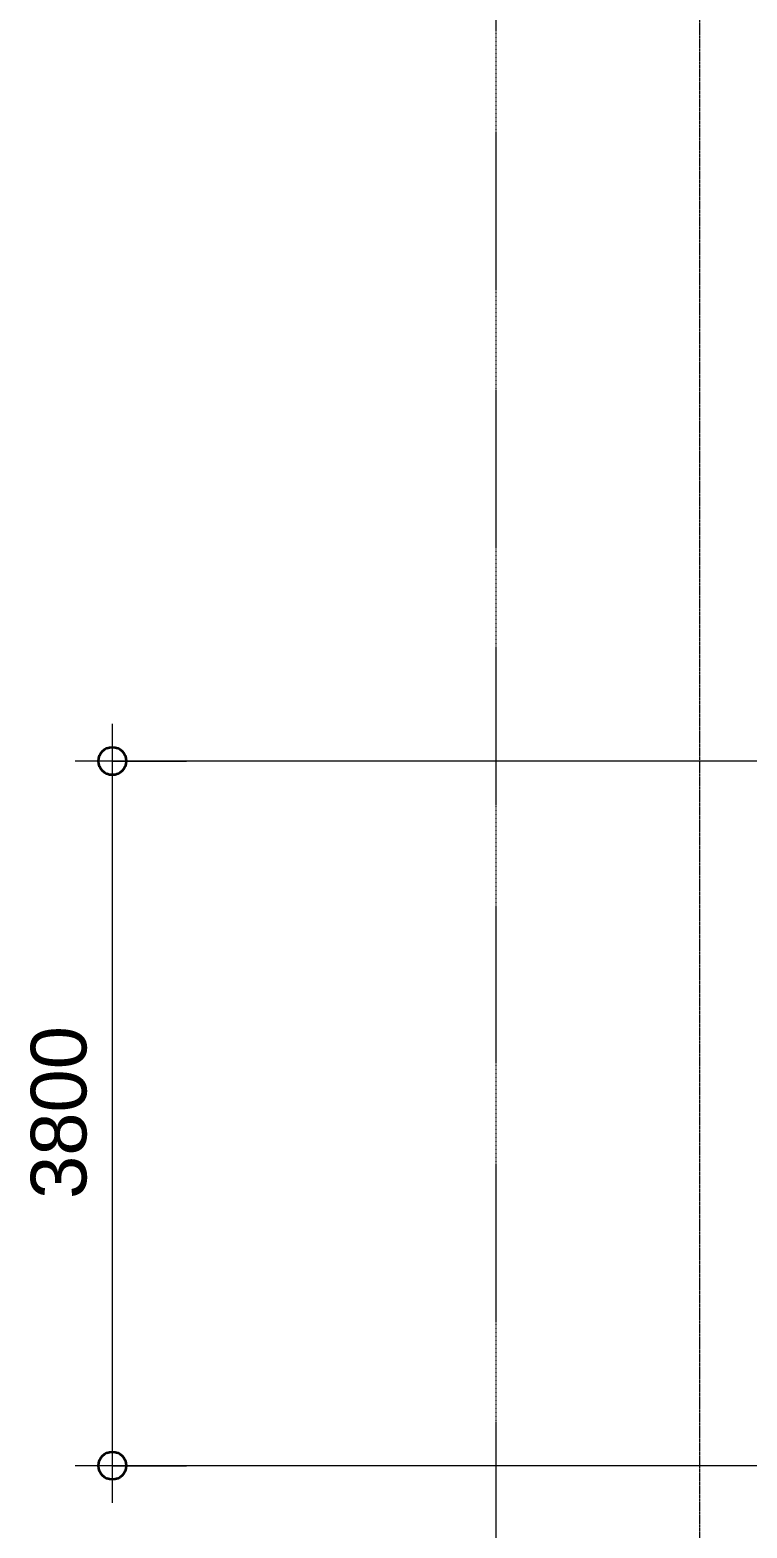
# Model space of a CAD drawing. Header units: millimetres. Extents: x -172 to 74841, y -20332 to 6639.
# Drawn here: x 18108 to 21974, y -14776 to -6697 of the extents above; entities that cross this region are included whole.
import ezdxf

# ---------------------------------------------------------------- set-up
doc = ezdxf.new("R2010")
doc.units = ezdxf.units.MM
for name, pattern in [('DPA_Grid _ Level 100', [10, 5.5, -1.6, 1.3, -1.6]), ('DPA_Hidden 100', [7.2, 4.7, -2.5]), ('DPA_Hidden 50', [3, 2, -1])]:
    doc.linetypes.add(name, pattern=pattern)
for name, color, linetype, lineweight in [('A-ANNO-DIMS', 1, 'Continuous', 9), ('A-ANNO-DIMS-100', 1, 'Continuous', 9), ('A-DETL', 1, 'Continuous', 70), ('S-GRID', 251, 'Continuous', 9)]:
    doc.layers.add(name, color=color, linetype=linetype, lineweight=lineweight)
doc.styles.add('Arial_6', font='arial.ttf', dxfattribs={"height": 300})
doc.dimstyles.new('DPA-DIM-3_0_C-C', dxfattribs={"dimscale": 304.8, "dimtxt": 306.07782, "dimasz": 0.492126, "dimexe": 0.656168, "dimexo": 0.0625, "dimgap": 0.164042, "dimtad": 1, "dimdec": 0, "dimzin": 0, "dimdsep": 46, "dimtxsty": 'Arial_6', "dimblk1": 'DOTBLANK', "dimblk2": 'DOTBLANK', "dimsah": 1, "dimcen": 0.09, "dimdle": 0.656168, "dimadec": 8, "dimazin": 0, "dimtfac": 1, "dimtdec": 4, "dimtix": 1, "dimtmove": 0, "dimatfit": 3, "dimfxl": 1.312336, "dimfxlon": 1, "dimtvp": 1, "dimtolj": 1, "dimtzin": 0, "dimarcsym": 2})

# ---------------------------------------------------------------- blocks, each defined once
blk = doc.blocks.new('DIMBLOCK17-4214-01 ENLARGED ENTRANCE 4 GROUND LEVEL - REFLECTED CEILING PLAN')
at = {"layer": 'A-ANNO-DIMS-100'}
for p, q in [((18551.6, -10439.4), (18551.6, -14639.4)), ((18951.6, -10639.4), (18351.6, -10639.4)), ((18551.6, -10639.4), (18951.6, -10639.4)), ((18951.6, -14439.4), (18351.6, -14439.4)), ((18551.6, -14439.4), (18951.6, -14439.4))]:
    blk.add_line(p, q, dxfattribs=at)
at = {"layer": 'A-ANNO-DIMS-100', "lineweight": 35}
for centre in [(18551.6, -10639.4), (18551.6, -14439.4)]:
    blk.add_circle(centre, 75, dxfattribs=at)
at = {"layer": 'A-ANNO-DIMS-100', "color": 0, "insert": (18112.1, -13000.9), "char_height": 300, "width": 1107.531, "attachment_point": 1, "rotation": 90, "line_spacing_factor": 0.941778, "style": 'Arial_6'}
blk.add_mtext('3800', dxfattribs=at)
blk = doc.blocks.new('_DotBlank')
at = {"color": 0, "linetype": 'ByBlock', "lineweight": -2}
blk.add_line((-0.5, 0), (-1, 0), dxfattribs=at)
blk.add_circle((0, 0), 0.5, dxfattribs=at)

msp = doc.modelspace()

# ---------------------------------------------------------------- linework, layer by layer
at = {"layer": 'A-DETL', "linetype": 'DPA_Hidden 100', "lineweight": 9}
msp.add_line((20620.7, 5224.6), (20620.7, -17276.1), dxfattribs=at)
at = {"layer": 'A-DETL', "color": 8, "linetype": 'DPA_Hidden 50', "lineweight": 9}
for p, q in [((23071.8, -10639.4), (18771.8, -10639.4)), ((23071.8, -14439.4), (18871.8, -14439.4))]:
    msp.add_line(p, q, dxfattribs=at)
at = {"layer": 'S-GRID', "linetype": 'DPA_Grid _ Level 100'}
msp.add_line((21720.7, -20332.4), (21720.7, 5413.2), dxfattribs=at)

# ---------------------------------------------------------------- dimensions: what is measured, and where the dimension line sits
at = {"layer": 'A-ANNO-DIMS'}
dim = msp.add_linear_dim(base=(18551.6, -14439.4), p1=(18951.6, -10639.4), p2=(18951.6, -14439.4), angle=90, dimstyle='DPA-DIM-3_0_C-C', override={"dimpost": '<>', "dimfxl": 3800}, dxfattribs=at)
dim.commit()
dim.dimension.update_dxf_attribs({"geometry": 'DIMBLOCK17-4214-01 ENLARGED ENTRANCE 4 GROUND LEVEL - REFLECTED CEILING PLAN', "text_midpoint": (18348.3, -12539.4)})

doc.saveas('drawing.dxf')
